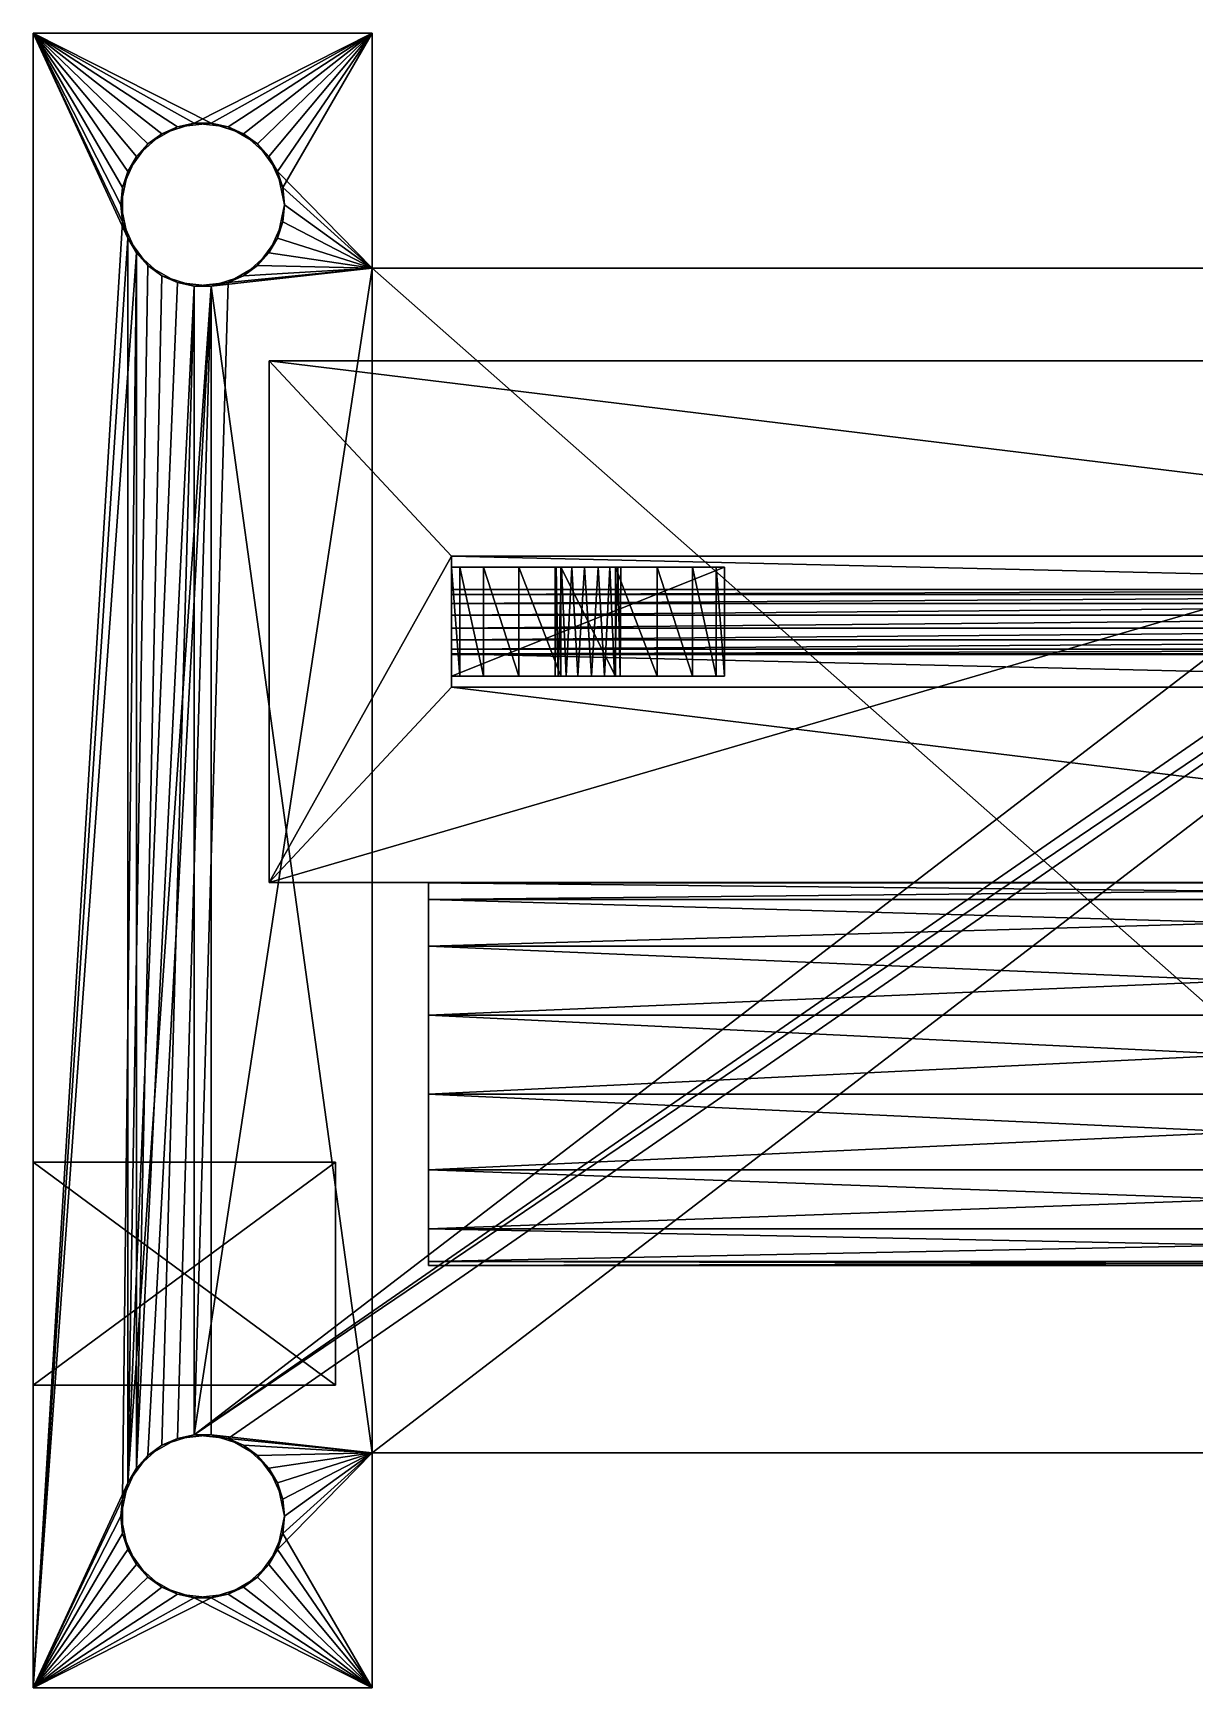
# Model space of a CAD drawing. Header units: metres. Extents: x -25 to -3.7, y -19.4 to -4.3.
# Drawn here: x -25 to -14.37, y -19.44 to -4.3 of the extents above; entities that cross this region are included whole.
import ezdxf

# ---------------------------------------------------------------- set-up
doc = ezdxf.new("R2010")
doc.units = ezdxf.units.M

msp = doc.modelspace()

# ---------------------------------------------------------------- linework, layer by layer
at = {"layer": 'microlinearservo', "color": 164}
for points in [[(-25, -19.4444, 1.58), (-25, -4.30444, 1.58), (-25, -19.4444)], [(-25, -19.4444), (-25, -4.30444, 1.58), (-25, -4.30444)], [(-21.895, -4.30444), (-25, -4.30444), (-21.895, -4.30444, 1.58)], [(-21.895, -4.30444, 1.58), (-25, -4.30444), (-25, -4.30444, 1.58)], [(-24.1327, -6.1795, 1.58), (-24.1975, -5.87444, 1.58), (-25, -4.30444, 1.58)], [(-25, -19.4444, 1.58), (-24.1327, -6.1795, 1.58), (-25, -4.30444, 1.58)], [(-24.1975, -5.87444, 1.58), (-24.1327, -5.56939, 1.58), (-25, -4.30444, 1.58)], [(-25, -4.30444, 1.58), (-24.1327, -5.56939, 1.58), (-23.9493, -5.31709, 1.58)], [(-23.6793, -5.16115, 1.58), (-25, -4.30444, 1.58), (-23.9493, -5.31709, 1.58)], [(-23.6793, -5.16115, 1.58), (-23.3691, -5.12855, 1.58), (-25, -4.30444, 1.58)], [(-25, -4.30444, 1.58), (-23.3691, -5.12855, 1.58), (-21.895, -4.30444, 1.58)], [(-25, -4.30444), (-23.5259, -5.12855), (-23.8225, -5.22493)], [(-24.0543, -5.43361), (-25, -4.30444), (-23.8225, -5.22493)], [(-24.0543, -5.43361), (-24.1811, -5.71851), (-25, -4.30444)], [(-25, -4.30444), (-24.1811, -5.71851), (-24.1811, -6.03038)], [(-25, -19.4444), (-25, -4.30444), (-24.1811, -6.03038)], [(-25, -4.30444), (-21.895, -4.30444), (-23.5259, -5.12855)], [(-21.895, -4.30444), (-23.2157, -5.16115), (-23.5259, -5.12855)], [(-21.895, -4.30444, 1.58), (-23.3691, -5.12855, 1.58), (-23.0725, -5.22493, 1.58)], [(-22.9457, -5.31709), (-23.2157, -5.16115), (-21.895, -4.30444)], [(-22.8407, -5.43361, 1.58), (-21.895, -4.30444, 1.58), (-23.0725, -5.22493, 1.58)], [(-22.9457, -5.31709), (-21.895, -4.30444), (-22.7623, -5.56939)], [(-22.8407, -5.43361, 1.58), (-22.7139, -5.71851, 1.58), (-21.895, -4.30444, 1.58)], [(-21.895, -4.30444), (-21.895, -6.45444), (-22.7623, -5.56939)], [(-21.895, -4.30444, 1.58), (-22.7139, -5.71851, 1.58), (-21.895, -6.45444, 1.58)], [(-21.895, -6.45444), (-21.895, -4.30444), (-21.895, -6.45444, 1.58)], [(-21.895, -6.45444, 1.58), (-21.895, -4.30444), (-21.895, -4.30444, 1.58)], [(-23.6793, -5.16115, 1.58), (-23.8225, -5.22493), (-23.5259, -5.12855)], [(-23.3691, -5.12855, 1.58), (-23.6793, -5.16115, 1.58), (-23.5259, -5.12855)], [(-23.3691, -5.12855, 1.58), (-23.5259, -5.12855), (-23.2157, -5.16115)], [(-23.0725, -5.22493, 1.58), (-23.3691, -5.12855, 1.58), (-23.2157, -5.16115)], [(-23.9493, -5.31709, 1.58), (-24.0543, -5.43361), (-23.8225, -5.22493)], [(-23.6793, -5.16115, 1.58), (-23.9493, -5.31709, 1.58), (-23.8225, -5.22493)], [(-23.0725, -5.22493, 1.58), (-23.2157, -5.16115), (-22.9457, -5.31709)], [(-22.8407, -5.43361, 1.58), (-23.0725, -5.22493, 1.58), (-22.9457, -5.31709)], [(-24.1327, -5.56939, 1.58), (-24.1811, -5.71851), (-24.0543, -5.43361)], [(-23.9493, -5.31709, 1.58), (-24.1327, -5.56939, 1.58), (-24.0543, -5.43361)], [(-22.8407, -5.43361, 1.58), (-22.9457, -5.31709), (-22.7623, -5.56939)], [(-22.7139, -5.71851, 1.58), (-22.8407, -5.43361, 1.58), (-22.7623, -5.56939)], [(-24.1327, -5.56939, 1.58), (-24.1975, -5.87444, 1.58), (-24.1811, -5.71851)], [(-22.7623, -5.56939), (-21.895, -6.45444), (-22.6975, -5.87444)], [(-22.7139, -5.71851, 1.58), (-22.7623, -5.56939), (-22.6975, -5.87444)], [(-24.1975, -5.87444, 1.58), (-24.1811, -6.03038), (-24.1811, -5.71851)], [(-21.895, -6.45444, 1.58), (-22.7139, -5.71851, 1.58), (-22.6975, -5.87444, 1.58)], [(-22.6975, -5.87444, 1.58), (-22.7139, -5.71851, 1.58), (-22.6975, -5.87444)], [(-24.1975, -5.87444, 1.58), (-24.1327, -6.1795, 1.58), (-24.1811, -6.03038)], [(-22.7623, -6.1795), (-22.6975, -5.87444), (-21.895, -6.45444)], [(-22.7623, -6.1795), (-22.7139, -6.03038, 1.58), (-22.6975, -5.87444)], [(-22.7139, -6.03038, 1.58), (-21.895, -6.45444, 1.58), (-22.6975, -5.87444, 1.58)], [(-22.7139, -6.03038, 1.58), (-22.6975, -5.87444, 1.58), (-22.6975, -5.87444)], [(-25, -19.4444), (-24.1811, -6.03038), (-24.0543, -6.31528)], [(-24.1327, -6.1795, 1.58), (-24.0543, -6.31528), (-24.1811, -6.03038)], [(-22.7139, -6.03038, 1.58), (-22.8407, -6.31528, 1.58), (-21.895, -6.45444, 1.58)], [(-22.7623, -6.1795), (-22.8407, -6.31528, 1.58), (-22.7139, -6.03038, 1.58)], [(-25, -19.4444, 1.58), (-24.1327, -17.5694, 1.58), (-24.1327, -6.1795, 1.58)], [(-24.1327, -6.1795, 1.58), (-24.1327, -17.5694, 1.58), (-23.9493, -6.4318, 1.58)], [(-24.1327, -6.1795, 1.58), (-23.9493, -6.4318, 1.58), (-24.0543, -6.31528)], [(-22.9457, -6.4318), (-22.7623, -6.1795), (-21.895, -6.45444)], [(-22.7623, -6.1795), (-22.9457, -6.4318), (-22.8407, -6.31528, 1.58)], [(-24.1811, -17.7185), (-25, -19.4444), (-24.0543, -6.31528)], [(-24.1811, -17.7185), (-24.0543, -6.31528), (-24.0543, -17.4336)], [(-24.0543, -6.31528), (-23.8225, -6.52396), (-24.0543, -17.4336)], [(-23.9493, -6.4318, 1.58), (-23.8225, -6.52396), (-24.0543, -6.31528)], [(-21.895, -6.45444, 1.58), (-22.8407, -6.31528, 1.58), (-23.0725, -6.52396, 1.58)], [(-22.8407, -6.31528, 1.58), (-22.9457, -6.4318), (-23.0725, -6.52396, 1.58)], [(-24.1327, -17.5694, 1.58), (-23.6793, -6.58774, 1.58), (-23.9493, -6.4318, 1.58)], [(-23.9493, -6.4318, 1.58), (-23.6793, -6.58774, 1.58), (-23.8225, -6.52396)], [(-8.28426, -6.58774), (-23.5259, -17.1286), (-9.605, -6.45444)], [(-23.5259, -17.1286), (-23.2157, -6.58774), (-21.895, -6.45444)], [(-9.605, -6.45444), (-23.5259, -17.1286), (-21.895, -6.45444)], [(-23.3691, -6.62034, 1.58), (-21.895, -6.45444, 1.58), (-23.0725, -6.52396, 1.58)], [(-23.3691, -6.62034, 1.58), (-21.895, -17.2944, 1.58), (-21.895, -6.45444, 1.58)], [(-22.9457, -6.4318), (-21.895, -6.45444), (-23.2157, -6.58774)], [(-23.0725, -6.52396, 1.58), (-22.9457, -6.4318), (-23.2157, -6.58774)], [(-9.605, -6.45444, 1.58), (-21.895, -6.45444, 1.58), (-9.605, -17.2944, 1.58)], [(-9.605, -17.2944, 1.58), (-21.895, -6.45444, 1.58), (-21.895, -17.2944, 1.58)], [(-9.605, -6.45444), (-21.895, -6.45444), (-9.605, -6.45444, 1.58)], [(-9.605, -6.45444, 1.58), (-21.895, -6.45444), (-21.895, -6.45444, 1.58)], [(-23.3691, -6.62034, 1.58), (-23.6793, -6.58774, 1.58), (-24.1327, -17.5694, 1.58)], [(-23.3691, -6.62034, 1.58), (-24.1327, -17.5694, 1.58), (-23.9493, -17.3171, 1.58)], [(-24.0543, -17.4336), (-23.8225, -6.52396), (-23.5259, -6.62034)], [(-23.8225, -17.2249), (-24.0543, -17.4336), (-23.5259, -6.62034)], [(-23.3691, -6.62034, 1.58), (-23.9493, -17.3171, 1.58), (-23.6793, -17.1612, 1.58)], [(-23.6793, -6.58774, 1.58), (-23.5259, -6.62034), (-23.8225, -6.52396)], [(-23.8225, -17.2249), (-23.5259, -6.62034), (-23.5259, -17.1286)], [(-23.6793, -6.58774, 1.58), (-23.3691, -6.62034, 1.58), (-23.5259, -6.62034)], [(-23.3691, -6.62034, 1.58), (-23.6793, -17.1612, 1.58), (-23.3691, -17.1286, 1.58)], [(-23.5259, -6.62034), (-23.2157, -6.58774), (-23.5259, -17.1286)], [(-8.28426, -6.58774), (-7.9741, -6.62034), (-23.5259, -17.1286)], [(-23.3691, -6.62034, 1.58), (-23.2157, -6.58774), (-23.5259, -6.62034)], [(-7.9741, -6.62034), (-23.2157, -17.1612), (-23.5259, -17.1286)], [(-23.3691, -6.62034, 1.58), (-23.0725, -6.52396, 1.58), (-23.2157, -6.58774)], [(-23.3691, -6.62034, 1.58), (-23.3691, -17.1286, 1.58), (-21.895, -17.2944, 1.58)], [(-7.9741, -6.62034), (-21.895, -17.2944), (-23.2157, -17.1612)], [(-9.605, -17.2944), (-21.895, -17.2944), (-7.9741, -6.62034)], [(-23.9493, -17.3171, 1.58), (-24.0543, -17.4336), (-23.8225, -17.2249)], [(-23.6793, -17.1612, 1.58), (-23.9493, -17.3171, 1.58), (-23.8225, -17.2249)], [(-23.6793, -17.1612, 1.58), (-23.8225, -17.2249), (-23.5259, -17.1286)], [(-23.3691, -17.1286, 1.58), (-23.6793, -17.1612, 1.58), (-23.5259, -17.1286)], [(-23.3691, -17.1286, 1.58), (-23.5259, -17.1286), (-23.2157, -17.1612)], [(-23.3691, -17.1286, 1.58), (-23.0725, -17.2249, 1.58), (-21.895, -17.2944, 1.58)], [(-23.0725, -17.2249, 1.58), (-23.3691, -17.1286, 1.58), (-23.2157, -17.1612)], [(-21.895, -17.2944), (-22.9457, -17.3171), (-23.2157, -17.1612)], [(-23.0725, -17.2249, 1.58), (-23.2157, -17.1612), (-22.9457, -17.3171)], [(-21.895, -17.2944, 1.58), (-23.0725, -17.2249, 1.58), (-22.8407, -17.4336, 1.58)], [(-22.8407, -17.4336, 1.58), (-23.0725, -17.2249, 1.58), (-22.9457, -17.3171)], [(-23.9493, -17.3171, 1.58), (-24.1327, -17.5694, 1.58), (-24.0543, -17.4336)], [(-22.7623, -17.5694), (-22.9457, -17.3171), (-21.895, -17.2944)], [(-22.8407, -17.4336, 1.58), (-22.9457, -17.3171), (-22.7623, -17.5694)], [(-22.7139, -17.7185, 1.58), (-21.895, -17.2944, 1.58), (-22.8407, -17.4336, 1.58)], [(-21.895, -19.4444), (-22.7623, -18.1795), (-21.895, -17.2944)], [(-21.895, -17.2944), (-22.7623, -18.1795), (-22.6975, -17.8744)], [(-22.7623, -17.5694), (-21.895, -17.2944), (-22.6975, -17.8744)], [(-22.7139, -18.0304, 1.58), (-21.895, -19.4444, 1.58), (-21.895, -17.2944, 1.58)], [(-22.6975, -17.8744, 1.58), (-21.895, -17.2944, 1.58), (-22.7139, -17.7185, 1.58)], [(-22.6975, -17.8744, 1.58), (-22.7139, -18.0304, 1.58), (-21.895, -17.2944, 1.58)], [(-21.895, -19.4444), (-21.895, -17.2944), (-21.895, -19.4444, 1.58)], [(-21.895, -19.4444, 1.58), (-21.895, -17.2944), (-21.895, -17.2944, 1.58)], [(-21.895, -17.2944), (-9.605, -17.2944), (-21.895, -17.2944, 1.58)], [(-21.895, -17.2944, 1.58), (-9.605, -17.2944), (-9.605, -17.2944, 1.58)], [(-24.1327, -17.5694, 1.58), (-24.1811, -17.7185), (-24.0543, -17.4336)], [(-22.7139, -17.7185, 1.58), (-22.8407, -17.4336, 1.58), (-22.7623, -17.5694)], [(-25, -19.4444, 1.58), (-24.1975, -17.8744, 1.58), (-24.1327, -17.5694, 1.58)], [(-24.1327, -17.5694, 1.58), (-24.1975, -17.8744, 1.58), (-24.1811, -17.7185)], [(-22.7139, -17.7185, 1.58), (-22.7623, -17.5694), (-22.6975, -17.8744)], [(-24.1811, -17.7185), (-24.1811, -18.0304), (-25, -19.4444)], [(-24.1975, -17.8744, 1.58), (-24.1811, -18.0304), (-24.1811, -17.7185)], [(-22.6975, -17.8744, 1.58), (-22.7139, -17.7185, 1.58), (-22.6975, -17.8744)], [(-25, -19.4444, 1.58), (-24.1327, -18.1795, 1.58), (-24.1975, -17.8744, 1.58)], [(-24.1975, -17.8744, 1.58), (-24.1327, -18.1795, 1.58), (-24.1811, -18.0304)], [(-22.7623, -18.1795), (-22.7139, -18.0304, 1.58), (-22.6975, -17.8744)], [(-22.7139, -18.0304, 1.58), (-22.6975, -17.8744, 1.58), (-22.6975, -17.8744)], [(-25, -19.4444), (-24.1811, -18.0304), (-24.0543, -18.3153)], [(-24.1327, -18.1795, 1.58), (-24.0543, -18.3153), (-24.1811, -18.0304)], [(-22.8407, -18.3153, 1.58), (-21.895, -19.4444, 1.58), (-22.7139, -18.0304, 1.58)], [(-22.7623, -18.1795), (-22.8407, -18.3153, 1.58), (-22.7139, -18.0304, 1.58)], [(-25, -19.4444, 1.58), (-23.9493, -18.4318, 1.58), (-24.1327, -18.1795, 1.58)], [(-23.8225, -18.524), (-25, -19.4444), (-24.0543, -18.3153)], [(-24.1327, -18.1795, 1.58), (-23.9493, -18.4318, 1.58), (-24.0543, -18.3153)], [(-23.9493, -18.4318, 1.58), (-23.8225, -18.524), (-24.0543, -18.3153)], [(-23.0725, -18.524, 1.58), (-21.895, -19.4444, 1.58), (-22.8407, -18.3153, 1.58)], [(-22.8407, -18.3153, 1.58), (-22.9457, -18.4318), (-23.0725, -18.524, 1.58)], [(-22.9457, -18.4318), (-22.7623, -18.1795), (-21.895, -19.4444)], [(-22.7623, -18.1795), (-22.9457, -18.4318), (-22.8407, -18.3153, 1.58)], [(-25, -19.4444, 1.58), (-23.6793, -18.5877, 1.58), (-23.9493, -18.4318, 1.58)], [(-23.9493, -18.4318, 1.58), (-23.6793, -18.5877, 1.58), (-23.8225, -18.524)], [(-22.9457, -18.4318), (-21.895, -19.4444), (-23.2157, -18.5877)], [(-23.0725, -18.524, 1.58), (-22.9457, -18.4318), (-23.2157, -18.5877)], [(-23.8225, -18.524), (-23.5259, -18.6203), (-25, -19.4444)], [(-25, -19.4444, 1.58), (-23.3691, -18.6203, 1.58), (-23.6793, -18.5877, 1.58)], [(-25, -19.4444, 1.58), (-21.895, -19.4444, 1.58), (-23.3691, -18.6203, 1.58)], [(-25, -19.4444), (-23.5259, -18.6203), (-21.895, -19.4444)], [(-23.6793, -18.5877, 1.58), (-23.5259, -18.6203), (-23.8225, -18.524)], [(-23.6793, -18.5877, 1.58), (-23.3691, -18.6203, 1.58), (-23.5259, -18.6203)], [(-21.895, -19.4444), (-23.5259, -18.6203), (-23.2157, -18.5877)], [(-23.3691, -18.6203, 1.58), (-23.2157, -18.5877), (-23.5259, -18.6203)], [(-23.3691, -18.6203, 1.58), (-21.895, -19.4444, 1.58), (-23.0725, -18.524, 1.58)], [(-23.3691, -18.6203, 1.58), (-23.0725, -18.524, 1.58), (-23.2157, -18.5877)], [(-21.895, -19.4444, 1.58), (-25, -19.4444, 1.58), (-21.895, -19.4444)], [(-21.895, -19.4444), (-25, -19.4444, 1.58), (-25, -19.4444)]]:
    msp.add_3dface(points, dxfattribs=at)
at = {"layer": 'microlinearservo', "color": 251}
for points in [[(-22.84, -12.0744, 6.08), (-22.84, -7.30444, 6.08), (-22.84, -12.0744, 1.58)], [(-22.84, -12.0744, 1.58), (-22.84, -7.30444, 6.08), (-22.84, -7.30444, 1.58)], [(-22.84, -7.30444, 6.08), (-6.5, -7.30444, 6.08), (-22.84, -7.30444, 1.58)], [(-22.84, -7.30444, 1.58), (-6.5, -7.30444, 6.08), (-6.5, -7.30444, 1.58)], [(-22.84, -7.30444, 6.08), (-21.17, -9.08944, 6.08), (-8.17, -9.08944, 6.08)], [(-6.5, -7.30444, 6.08), (-22.84, -7.30444, 6.08), (-8.17, -9.08944, 6.08)], [(-22.84, -7.30444, 6.08), (-22.84, -12.0744, 6.08), (-21.17, -9.08944, 6.08)], [(-6.5, -12.0744, 1.58), (-22.84, -12.0744, 1.58), (-6.5, -7.30444, 1.58)], [(-6.5, -7.30444, 1.58), (-22.84, -12.0744, 1.58), (-22.84, -7.30444, 1.58)], [(-22.84, -12.0744, 6.08), (-21.17, -10.2894, 6.08), (-21.17, -9.08944, 6.08)], [(-21.17, -9.63073, 3.65661), (-21.17, -9.08944, 6.08), (-21.17, -10.2894, 6.08)], [(-21.17, -9.63073, 3.65661), (-21.17, -9.5223, 3.61154), (-21.17, -9.08944, 6.08)], [(-21.17, -9.08944, 6.08), (-21.17, -9.5223, 3.61154), (-21.17, -9.43948, 3.5283)], [(-21.17, -9.08944, 3.30222), (-21.17, -9.43948, 3.5283), (-21.17, -9.39495, 3.41965)], [(-21.17, -9.39555, 3.30222), (-21.17, -9.08944, 3.30222), (-21.17, -9.39495, 3.41965)], [(-21.17, -9.08944, 3.30222), (-21.17, -9.08944, 6.08), (-21.17, -9.43948, 3.5283)], [(-21.17, -9.08944, 3.30222), (-8.17, -9.08944, 3.30222), (-21.17, -9.08944, 6.08)], [(-21.17, -9.08944, 6.08), (-8.17, -9.08944, 3.30222), (-8.17, -9.08944, 6.08)], [(-21.17, -9.39555, 3.30222), (-8.17, -9.39555, 3.30222), (-21.17, -9.08944, 3.30222)], [(-21.17, -9.08944, 3.30222), (-8.17, -9.39555, 3.30222), (-8.17, -9.08944, 3.30222)], [(-21.17, -9.43948, 3.5283), (-8.17, -9.43948, 3.5283), (-8.17, -9.39495, 3.41965)], [(-21.17, -9.39495, 3.41965), (-8.17, -9.39495, 3.41965), (-8.17, -9.39555, 3.30222)], [(-21.17, -9.39555, 3.30222), (-21.17, -9.39495, 3.41965), (-8.17, -9.39555, 3.30222)], [(-21.17, -9.39495, 3.41965), (-21.17, -9.43948, 3.5283), (-8.17, -9.39495, 3.41965)], [(-21.17, -9.5223, 3.61154), (-8.17, -9.5223, 3.61154), (-8.17, -9.43948, 3.5283)], [(-21.17, -9.43948, 3.5283), (-21.17, -9.5223, 3.61154), (-8.17, -9.43948, 3.5283)], [(-21.17, -9.63073, 3.65661), (-8.17, -9.63073, 3.65661), (-8.17, -9.5223, 3.61154)], [(-21.17, -9.5223, 3.61154), (-21.17, -9.63073, 3.65661), (-8.17, -9.5223, 3.61154)], [(-21.17, -9.63073, 3.65661), (-21.17, -10.2894, 6.08), (-21.17, -9.74816, 3.65661)], [(-21.17, -9.74816, 3.65661), (-8.17, -9.74816, 3.65661), (-8.17, -9.63073, 3.65661)], [(-21.17, -9.63073, 3.65661), (-21.17, -9.74816, 3.65661), (-8.17, -9.63073, 3.65661)], [(-21.17, -10.2894, 6.08), (-21.17, -9.85659, 3.61154), (-21.17, -9.74816, 3.65661)], [(-21.17, -9.85659, 3.61154), (-8.17, -9.85659, 3.61154), (-8.17, -9.74816, 3.65661)], [(-21.17, -9.74816, 3.65661), (-21.17, -9.85659, 3.61154), (-8.17, -9.74816, 3.65661)], [(-21.17, -9.93941, 3.5283), (-21.17, -9.85659, 3.61154), (-21.17, -10.2894, 6.08)], [(-8.17, -9.93941, 3.5283), (-8.17, -9.85659, 3.61154), (-21.17, -9.93941, 3.5283)], [(-21.17, -9.93941, 3.5283), (-8.17, -9.85659, 3.61154), (-21.17, -9.85659, 3.61154)], [(-21.17, -9.93941, 3.5283), (-21.17, -10.2894, 3.30222), (-21.17, -9.98393, 3.41965)], [(-21.17, -9.93941, 3.5283), (-21.17, -10.2894, 6.08), (-21.17, -10.2894, 3.30222)], [(-8.17, -9.93941, 3.5283), (-21.17, -9.98393, 3.41965), (-8.17, -9.98393, 3.41965)], [(-8.17, -9.93941, 3.5283), (-21.17, -9.93941, 3.5283), (-21.17, -9.98393, 3.41965)], [(-21.17, -9.98334, 3.30222), (-21.17, -9.98944, 3.36241), (-21.17, -10.2894, 3.30222)], [(-21.17, -9.98334, 3.30222), (-8.17, -9.98334, 3.30222), (-21.17, -9.98944, 3.36241)], [(-21.17, -9.98944, 3.36241), (-8.17, -9.98334, 3.30222), (-8.17, -9.98944, 3.36241)], [(-8.17, -9.98334, 3.30222), (-21.17, -9.98334, 3.30222), (-8.17, -10.2894, 3.30222)], [(-8.17, -10.2894, 3.30222), (-21.17, -9.98334, 3.30222), (-21.17, -10.2894, 3.30222)], [(-21.17, -10.2894, 3.30222), (-21.17, -9.98944, 3.36241), (-21.17, -9.98393, 3.41965)], [(-21.17, -9.98393, 3.41965), (-8.17, -9.98944, 3.36241), (-8.17, -9.98393, 3.41965)], [(-21.17, -9.98393, 3.41965), (-21.17, -9.98944, 3.36241), (-8.17, -9.98944, 3.36241)], [(-6.5, -12.0744, 6.08), (-21.17, -10.2894, 6.08), (-22.84, -12.0744, 6.08)], [(-8.17, -10.2894, 6.08), (-21.17, -10.2894, 6.08), (-6.5, -12.0744, 6.08)], [(-8.17, -10.2894, 3.30222), (-21.17, -10.2894, 3.30222), (-8.17, -10.2894, 6.08)], [(-8.17, -10.2894, 6.08), (-21.17, -10.2894, 3.30222), (-21.17, -10.2894, 6.08)], [(-6.5, -12.0744, 6.08), (-22.84, -12.0744, 6.08), (-6.5, -12.0744, 1.58)], [(-6.5, -12.0744, 1.58), (-22.84, -12.0744, 6.08), (-22.84, -12.0744, 1.58)], [(-21.3815, -12.2313, 2.65062), (-21.3815, -15.5418, 2.99857), (-21.3815, -12.08, 3.36241)], [(-21.3815, -12.08, 3.36241), (-21.3815, -15.5418, 2.99857), (-21.3815, -15.58, 3.36241)], [(-21.3815, -15.5418, 3.72626), (-21.3815, -12.08, 3.36241), (-21.3815, -15.58, 3.36241)], [(-21.3815, -15.5418, 3.72626), (-21.3815, -12.2313, 4.0742), (-21.3815, -12.08, 3.36241)], [(-21.3815, -12.2313, 4.0742), (-6.5, -12.2313, 4.0742), (-6.5, -12.08, 3.36241)], [(-21.3815, -12.08, 3.36241), (-6.5, -12.08, 3.36241), (-6.5, -12.2313, 2.65062)], [(-21.3815, -12.08, 3.36241), (-21.3815, -12.2313, 4.0742), (-6.5, -12.08, 3.36241)], [(-21.3815, -12.2313, 2.65062), (-21.3815, -12.08, 3.36241), (-6.5, -12.2313, 2.65062)], [(-21.3815, -12.659, 2.06191), (-21.3815, -15.2458, 2.33379), (-21.3815, -12.2313, 2.65062)], [(-21.3815, -15.2458, 2.33379), (-21.3815, -15.5418, 2.99857), (-21.3815, -12.2313, 2.65062)], [(-21.3815, -15.5418, 3.72626), (-21.3815, -15.2458, 4.39104), (-21.3815, -12.2313, 4.0742)], [(-21.3815, -12.2313, 4.0742), (-21.3815, -15.2458, 4.39104), (-21.3815, -12.659, 4.66292)], [(-21.3815, -12.659, 4.66292), (-6.5, -12.659, 4.66292), (-6.5, -12.2313, 4.0742)], [(-21.3815, -12.2313, 2.65062), (-6.5, -12.2313, 2.65062), (-6.5, -12.659, 2.06191)], [(-21.3815, -12.2313, 4.0742), (-21.3815, -12.659, 4.66292), (-6.5, -12.2313, 4.0742)], [(-21.3815, -12.659, 2.06191), (-21.3815, -12.2313, 2.65062), (-6.5, -12.659, 2.06191)], [(-21.3815, -13.2892, 1.69806), (-21.3815, -14.705, 1.84687), (-21.3815, -12.659, 2.06191)], [(-21.3815, -12.659, 2.06191), (-21.3815, -14.705, 1.84687), (-21.3815, -15.2458, 2.33379)], [(-21.3815, -12.659, 4.66292), (-21.3815, -15.2458, 4.39104), (-21.3815, -14.705, 4.87796)], [(-21.3815, -13.2892, 5.02676), (-21.3815, -12.659, 4.66292), (-21.3815, -14.705, 4.87796)], [(-21.3815, -13.2892, 5.02676), (-6.5, -13.2892, 5.02676), (-6.5, -12.659, 4.66292)], [(-21.3815, -12.659, 2.06191), (-6.5, -12.659, 2.06191), (-6.5, -13.2892, 1.69806)], [(-21.3815, -12.659, 4.66292), (-21.3815, -13.2892, 5.02676), (-6.5, -12.659, 4.66292)], [(-21.3815, -13.2892, 1.69806), (-21.3815, -12.659, 2.06191), (-6.5, -13.2892, 1.69806)], [(-21.3815, -13.2892, 1.69806), (-21.3815, -14.0129, 1.622), (-21.3815, -14.705, 1.84687)], [(-21.3815, -13.2892, 5.02676), (-21.3815, -14.705, 4.87796), (-21.3815, -14.0129, 5.10283)], [(-21.3815, -14.0129, 5.10283), (-6.5, -14.0129, 5.10283), (-6.5, -13.2892, 5.02676)], [(-21.3815, -13.2892, 1.69806), (-6.5, -13.2892, 1.69806), (-6.5, -14.0129, 1.622)], [(-21.3815, -13.2892, 5.02676), (-21.3815, -14.0129, 5.10283), (-6.5, -13.2892, 5.02676)], [(-21.3815, -14.0129, 1.622), (-21.3815, -13.2892, 1.69806), (-6.5, -14.0129, 1.622)], [(-21.3815, -14.705, 4.87796), (-6.5, -14.705, 4.87796), (-6.5, -14.0129, 5.10283)], [(-21.3815, -14.0129, 1.622), (-6.5, -14.0129, 1.622), (-6.5, -14.705, 1.84687)], [(-21.3815, -14.0129, 5.10283), (-21.3815, -14.705, 4.87796), (-6.5, -14.0129, 5.10283)], [(-21.3815, -14.705, 1.84687), (-21.3815, -14.0129, 1.622), (-6.5, -14.705, 1.84687)], [(-21.3815, -15.2458, 4.39104), (-6.5, -15.2458, 4.39104), (-6.5, -14.705, 4.87796)], [(-21.3815, -14.705, 1.84687), (-6.5, -14.705, 1.84687), (-6.5, -15.2458, 2.33379)], [(-21.3815, -14.705, 4.87796), (-21.3815, -15.2458, 4.39104), (-6.5, -14.705, 4.87796)], [(-21.3815, -15.2458, 2.33379), (-21.3815, -14.705, 1.84687), (-6.5, -15.2458, 2.33379)], [(-21.3815, -15.5418, 3.72626), (-6.5, -15.5418, 3.72626), (-6.5, -15.2458, 4.39104)], [(-21.3815, -15.2458, 2.33379), (-6.5, -15.2458, 2.33379), (-6.5, -15.5418, 2.99857)], [(-21.3815, -15.5418, 2.99857), (-21.3815, -15.2458, 2.33379), (-6.5, -15.5418, 2.99857)], [(-21.3815, -15.2458, 4.39104), (-21.3815, -15.5418, 3.72626), (-6.5, -15.2458, 4.39104)], [(-21.3815, -15.58, 3.36241), (-21.3815, -15.5418, 2.99857), (-6.5, -15.5418, 2.99857)], [(-6.5, -15.58, 3.36241), (-21.3815, -15.58, 3.36241), (-6.5, -15.5418, 2.99857)], [(-6.5, -15.58, 3.36241), (-21.3815, -15.5418, 3.72626), (-21.3815, -15.58, 3.36241)], [(-6.5, -15.58, 3.36241), (-6.5, -15.5418, 3.72626), (-21.3815, -15.5418, 3.72626)]]:
    msp.add_3dface(points, dxfattribs=at)
at = {"layer": 'microlinearservo', "color": 7}
for points in [[(-21.17, -10.1894, 10.78), (-21.17, -9.18944, 10.78), (-21.17, -10.1894, 3.30222)], [(-21.17, -10.1894, 3.30222), (-21.17, -9.18944, 10.78), (-21.17, -9.18944, 3.30222)], [(-20.22, -9.18944, 9.38352), (-20.22, -9.18944, 8.08352), (-21.17, -9.18944, 10.78)], [(-20.8771, -9.18944, 11.4871), (-21.17, -9.18944, 10.78), (-21.0939, -9.18944, 11.1627)], [(-20.8771, -9.18944, 11.4871), (-20.22, -9.18944, 9.38352), (-21.17, -9.18944, 10.78)], [(-21.17, -9.18944, 10.78), (-20.22, -9.18944, 8.08352), (-21.17, -9.18944, 3.30222)], [(-21.17, -9.18944, 3.30222), (-20.22, -9.18944, 8.08352), (-20.2134, -9.18944, 8.02114)], [(-20.1627, -9.18944, 7.90718), (-21.17, -9.18944, 3.30222), (-20.2134, -9.18944, 8.02114)], [(-20.1627, -9.18944, 7.90718), (-20.07, -9.18944, 7.82371), (-21.17, -9.18944, 3.30222)], [(-21.17, -9.18944, 3.30222), (-20.07, -9.18944, 7.82371), (-19.9514, -9.18944, 7.78516)], [(-18.67, -9.18944, 3.30222), (-21.17, -9.18944, 3.30222), (-19.9514, -9.18944, 7.78516)], [(-18.67, -10.1894, 3.30222), (-21.17, -10.1894, 3.30222), (-18.67, -9.18944, 3.30222)], [(-18.67, -9.18944, 3.30222), (-21.17, -10.1894, 3.30222), (-21.17, -9.18944, 3.30222)], [(-21.0939, -10.1894, 11.1627), (-21.0939, -9.18944, 11.1627), (-21.17, -9.18944, 10.78)], [(-21.17, -10.1894, 10.78), (-21.0939, -10.1894, 11.1627), (-21.17, -9.18944, 10.78)], [(-20.8771, -10.1894, 11.4871), (-20.8771, -9.18944, 11.4871), (-21.0939, -9.18944, 11.1627)], [(-21.0939, -10.1894, 11.1627), (-20.8771, -10.1894, 11.4871), (-21.0939, -9.18944, 11.1627)], [(-20.8771, -9.18944, 11.4871), (-20.2134, -9.18944, 9.44589), (-20.22, -9.18944, 9.38352)], [(-20.8771, -9.18944, 11.4871), (-20.2134, -9.18944, 10.6211), (-20.2134, -9.18944, 9.44589)], [(-20.8771, -9.18944, 11.4871), (-20.22, -9.18944, 10.6835), (-20.2134, -9.18944, 10.6211)], [(-20.8771, -9.18944, 11.4871), (-20.5527, -9.18944, 11.7039), (-20.22, -9.18944, 10.6835)], [(-20.5527, -10.1894, 11.7039), (-20.5527, -9.18944, 11.7039), (-20.8771, -9.18944, 11.4871)], [(-20.8771, -10.1894, 11.4871), (-20.5527, -10.1894, 11.7039), (-20.8771, -9.18944, 11.4871)], [(-20.22, -9.18944, 10.6835), (-20.5527, -9.18944, 11.7039), (-20.2134, -9.18944, 10.7459)], [(-20.2134, -9.18944, 10.7459), (-20.5527, -9.18944, 11.7039), (-20.17, -9.18944, 11.78)], [(-20.17, -9.18944, 11.78), (-20.5527, -9.18944, 11.7039), (-20.17, -10.1894, 11.78)], [(-20.17, -10.1894, 11.78), (-20.5527, -9.18944, 11.7039), (-20.5527, -10.1894, 11.7039)], [(-20.2134, -9.18944, 9.32114), (-20.2134, -9.18944, 8.14589), (-20.22, -9.18944, 9.38352)], [(-20.2134, -9.18944, 8.14589), (-20.22, -9.18944, 8.08352), (-20.22, -9.18944, 9.38352)], [(-20.2134, -9.18944, 10.6211), (-20.22, -9.18944, 10.6835), (-20.22, -10.1894, 10.6835)], [(-20.1941, -10.1894, 10.5615), (-20.2134, -9.18944, 10.6211), (-20.22, -10.1894, 10.6835)], [(-20.2134, -9.18944, 10.7459), (-20.1941, -10.1894, 10.8055), (-20.22, -10.1894, 10.6835)], [(-20.22, -9.18944, 10.6835), (-20.2134, -9.18944, 10.7459), (-20.22, -10.1894, 10.6835)], [(-20.2134, -9.18944, 8.02114), (-20.22, -9.18944, 8.08352), (-20.22, -10.1894, 8.08352)], [(-20.1941, -10.1894, 7.9615), (-20.2134, -9.18944, 8.02114), (-20.22, -10.1894, 8.08352)], [(-20.2134, -9.18944, 8.14589), (-20.1941, -10.1894, 8.20554), (-20.22, -10.1894, 8.08352)], [(-20.22, -9.18944, 8.08352), (-20.2134, -9.18944, 8.14589), (-20.22, -10.1894, 8.08352)], [(-20.2134, -9.18944, 9.32114), (-20.22, -9.18944, 9.38352), (-20.22, -10.1894, 9.38352)], [(-20.1941, -10.1894, 9.2615), (-20.2134, -9.18944, 9.32114), (-20.22, -10.1894, 9.38352)], [(-20.2134, -9.18944, 9.44589), (-20.1941, -10.1894, 9.50554), (-20.22, -10.1894, 9.38352)], [(-20.22, -9.18944, 9.38352), (-20.2134, -9.18944, 9.44589), (-20.22, -10.1894, 9.38352)], [(-20.1627, -9.18944, 9.20718), (-20.1627, -9.18944, 8.25985), (-20.2134, -9.18944, 8.14589)], [(-20.2134, -9.18944, 9.32114), (-20.1627, -9.18944, 9.20718), (-20.2134, -9.18944, 8.14589)], [(-20.1627, -9.18944, 10.8599), (-20.2134, -9.18944, 10.7459), (-20.17, -9.18944, 11.78)], [(-20.1627, -9.18944, 10.5072), (-20.1627, -9.18944, 9.55985), (-20.2134, -9.18944, 9.44589)], [(-20.2134, -9.18944, 10.6211), (-20.1627, -9.18944, 10.5072), (-20.2134, -9.18944, 9.44589)], [(-20.1941, -10.1894, 10.5615), (-20.1627, -9.18944, 10.5072), (-20.2134, -9.18944, 10.6211)], [(-20.2134, -9.18944, 10.7459), (-20.1627, -9.18944, 10.8599), (-20.1941, -10.1894, 10.8055)], [(-20.1941, -10.1894, 7.9615), (-20.1627, -9.18944, 7.90718), (-20.2134, -9.18944, 8.02114)], [(-20.2134, -9.18944, 8.14589), (-20.1627, -9.18944, 8.25985), (-20.1941, -10.1894, 8.20554)], [(-20.1941, -10.1894, 9.2615), (-20.1627, -9.18944, 9.20718), (-20.2134, -9.18944, 9.32114)], [(-20.2134, -9.18944, 9.44589), (-20.1627, -9.18944, 9.55985), (-20.1941, -10.1894, 9.50554)], [(-20.1941, -10.1894, 10.5615), (-20.1207, -10.1894, 10.4606), (-20.1627, -9.18944, 10.5072)], [(-20.1627, -9.18944, 10.8599), (-20.1207, -10.1894, 10.9065), (-20.1941, -10.1894, 10.8055)], [(-20.1941, -10.1894, 7.9615), (-20.1207, -10.1894, 7.86057), (-20.1627, -9.18944, 7.90718)], [(-20.1627, -9.18944, 8.25985), (-20.1207, -10.1894, 8.30646), (-20.1941, -10.1894, 8.20554)], [(-20.1941, -10.1894, 9.2615), (-20.1207, -10.1894, 9.16057), (-20.1627, -9.18944, 9.20718)], [(-20.1627, -9.18944, 9.55985), (-20.1207, -10.1894, 9.60646), (-20.1941, -10.1894, 9.50554)], [(-20.1627, -9.18944, 10.8599), (-20.17, -9.18944, 11.78), (-20.07, -9.18944, 10.9433)], [(-19.67, -9.18944, 11.78), (-19.9514, -9.18944, 10.9819), (-20.17, -9.18944, 11.78)], [(-20.17, -9.18944, 11.78), (-19.9514, -9.18944, 10.9819), (-20.07, -9.18944, 10.9433)], [(-20.17, -10.1894, 11.78), (-19.67, -10.1894, 11.78), (-20.17, -9.18944, 11.78)], [(-20.17, -9.18944, 11.78), (-19.67, -10.1894, 11.78), (-19.67, -9.18944, 11.78)], [(-20.07, -9.18944, 9.12371), (-20.07, -9.18944, 8.34332), (-20.1627, -9.18944, 8.25985)], [(-20.07, -9.18944, 9.64332), (-20.1627, -9.18944, 9.55985), (-20.07, -9.18944, 10.4237)], [(-20.07, -9.18944, 10.4237), (-20.1627, -9.18944, 9.55985), (-20.1627, -9.18944, 10.5072)], [(-20.1627, -9.18944, 9.20718), (-20.07, -9.18944, 9.12371), (-20.1627, -9.18944, 8.25985)], [(-20.1627, -9.18944, 10.5072), (-20.1207, -10.1894, 10.4606), (-20.07, -9.18944, 10.4237)], [(-20.1627, -9.18944, 10.8599), (-20.07, -9.18944, 10.9433), (-20.1207, -10.1894, 10.9065)], [(-20.1627, -9.18944, 7.90718), (-20.1207, -10.1894, 7.86057), (-20.07, -9.18944, 7.82371)], [(-20.1627, -9.18944, 8.25985), (-20.07, -9.18944, 8.34332), (-20.1207, -10.1894, 8.30646)], [(-20.1627, -9.18944, 9.20718), (-20.1207, -10.1894, 9.16057), (-20.07, -9.18944, 9.12371)], [(-20.1627, -9.18944, 9.55985), (-20.07, -9.18944, 9.64332), (-20.1207, -10.1894, 9.60646)], [(-20.07, -9.18944, 10.4237), (-20.1207, -10.1894, 10.4606), (-20.0127, -10.1894, 10.3982)], [(-20.07, -9.18944, 10.9433), (-20.0127, -10.1894, 10.9688), (-20.1207, -10.1894, 10.9065)], [(-20.07, -9.18944, 7.82371), (-20.1207, -10.1894, 7.86057), (-20.0127, -10.1894, 7.7982)], [(-20.07, -9.18944, 8.34332), (-20.0127, -10.1894, 8.36883), (-20.1207, -10.1894, 8.30646)], [(-20.07, -9.18944, 9.12371), (-20.1207, -10.1894, 9.16057), (-20.0127, -10.1894, 9.0982)], [(-20.07, -9.18944, 9.64332), (-20.0127, -10.1894, 9.66883), (-20.1207, -10.1894, 9.60646)], [(-19.9514, -9.18944, 8.38187), (-20.07, -9.18944, 8.34332), (-19.9514, -9.18944, 9.08516)], [(-19.9514, -9.18944, 9.08516), (-20.07, -9.18944, 8.34332), (-20.07, -9.18944, 9.12371)], [(-20.07, -9.18944, 9.64332), (-19.9514, -9.18944, 10.3852), (-19.9514, -9.18944, 9.68187)], [(-20.07, -9.18944, 9.64332), (-20.07, -9.18944, 10.4237), (-19.9514, -9.18944, 10.3852)], [(-19.9514, -9.18944, 10.3852), (-20.07, -9.18944, 10.4237), (-20.0127, -10.1894, 10.3982)], [(-20.07, -9.18944, 10.9433), (-19.9514, -9.18944, 10.9819), (-20.0127, -10.1894, 10.9688)], [(-19.9514, -9.18944, 7.78516), (-20.07, -9.18944, 7.82371), (-20.0127, -10.1894, 7.7982)], [(-20.07, -9.18944, 8.34332), (-19.9514, -9.18944, 8.38187), (-20.0127, -10.1894, 8.36883)], [(-19.9514, -9.18944, 9.08516), (-20.07, -9.18944, 9.12371), (-20.0127, -10.1894, 9.0982)], [(-20.07, -9.18944, 9.64332), (-19.9514, -9.18944, 9.68187), (-20.0127, -10.1894, 9.66883)], [(-19.9514, -9.18944, 10.3852), (-20.0127, -10.1894, 10.3982), (-19.8886, -10.1894, 10.3852)], [(-19.9514, -9.18944, 10.9819), (-19.8886, -10.1894, 10.9819), (-20.0127, -10.1894, 10.9688)], [(-19.9514, -9.18944, 7.78516), (-20.0127, -10.1894, 7.7982), (-19.8886, -10.1894, 7.78516)], [(-19.9514, -9.18944, 8.38187), (-19.8886, -10.1894, 8.38187), (-20.0127, -10.1894, 8.36883)], [(-19.9514, -9.18944, 9.08516), (-20.0127, -10.1894, 9.0982), (-19.8886, -10.1894, 9.08516)], [(-19.9514, -9.18944, 9.68187), (-19.8886, -10.1894, 9.68187), (-20.0127, -10.1894, 9.66883)], [(-19.9514, -9.18944, 8.38187), (-19.9514, -9.18944, 9.08516), (-19.8273, -9.18944, 8.36883)], [(-19.8273, -9.18944, 8.36883), (-19.9514, -9.18944, 9.08516), (-19.8273, -9.18944, 9.0982)], [(-18.67, -9.18944, 3.30222), (-19.9514, -9.18944, 7.78516), (-19.8273, -9.18944, 7.7982)], [(-19.8273, -9.18944, 10.9688), (-19.9514, -9.18944, 10.9819), (-19.67, -9.18944, 11.78)], [(-19.9514, -9.18944, 10.3852), (-19.8273, -9.18944, 9.66883), (-19.9514, -9.18944, 9.68187)], [(-19.9514, -9.18944, 10.3852), (-19.8273, -9.18944, 10.3982), (-19.8273, -9.18944, 9.66883)], [(-19.8273, -9.18944, 10.3982), (-19.9514, -9.18944, 10.3852), (-19.8886, -10.1894, 10.3852)], [(-19.9514, -9.18944, 10.9819), (-19.8273, -9.18944, 10.9688), (-19.8886, -10.1894, 10.9819)], [(-19.8273, -9.18944, 7.7982), (-19.9514, -9.18944, 7.78516), (-19.8886, -10.1894, 7.78516)], [(-19.9514, -9.18944, 8.38187), (-19.8273, -9.18944, 8.36883), (-19.8886, -10.1894, 8.38187)], [(-19.8273, -9.18944, 9.0982), (-19.9514, -9.18944, 9.08516), (-19.8886, -10.1894, 9.08516)], [(-19.9514, -9.18944, 9.68187), (-19.8273, -9.18944, 9.66883), (-19.8886, -10.1894, 9.68187)], [(-19.8273, -9.18944, 10.3982), (-19.8886, -10.1894, 10.3852), (-19.77, -10.1894, 10.4237)], [(-19.8273, -9.18944, 10.9688), (-19.77, -10.1894, 10.9433), (-19.8886, -10.1894, 10.9819)], [(-19.8273, -9.18944, 7.7982), (-19.8886, -10.1894, 7.78516), (-19.77, -10.1894, 7.82371)], [(-19.8273, -9.18944, 8.36883), (-19.77, -10.1894, 8.34332), (-19.8886, -10.1894, 8.38187)], [(-19.8273, -9.18944, 9.0982), (-19.8886, -10.1894, 9.08516), (-19.77, -10.1894, 9.12371)], [(-19.8273, -9.18944, 9.66883), (-19.77, -10.1894, 9.64332), (-19.8886, -10.1894, 9.68187)], [(-19.8273, -9.18944, 8.36883), (-19.8273, -9.18944, 9.0982), (-19.7193, -9.18944, 8.30646)], [(-19.7193, -9.18944, 7.86057), (-18.67, -9.18944, 3.30222), (-19.8273, -9.18944, 7.7982)], [(-19.8273, -9.18944, 10.9688), (-19.67, -9.18944, 11.78), (-19.7193, -9.18944, 10.9065)], [(-19.8273, -9.18944, 10.3982), (-19.7193, -9.18944, 9.60646), (-19.8273, -9.18944, 9.66883)], [(-19.8273, -9.18944, 9.0982), (-19.7193, -9.18944, 9.16057), (-19.7193, -9.18944, 8.30646)], [(-19.8273, -9.18944, 10.3982), (-19.7193, -9.18944, 10.4606), (-19.7193, -9.18944, 9.60646)], [(-19.7193, -9.18944, 10.4606), (-19.8273, -9.18944, 10.3982), (-19.77, -10.1894, 10.4237)], [(-19.8273, -9.18944, 10.9688), (-19.7193, -9.18944, 10.9065), (-19.77, -10.1894, 10.9433)], [(-19.7193, -9.18944, 7.86057), (-19.8273, -9.18944, 7.7982), (-19.77, -10.1894, 7.82371)], [(-19.8273, -9.18944, 8.36883), (-19.7193, -9.18944, 8.30646), (-19.77, -10.1894, 8.34332)], [(-19.7193, -9.18944, 9.16057), (-19.8273, -9.18944, 9.0982), (-19.77, -10.1894, 9.12371)], [(-19.8273, -9.18944, 9.66883), (-19.7193, -9.18944, 9.60646), (-19.77, -10.1894, 9.64332)], [(-19.7193, -9.18944, 10.4606), (-19.77, -10.1894, 10.4237), (-19.6773, -10.1894, 10.5072)], [(-19.7193, -9.18944, 10.9065), (-19.6773, -10.1894, 10.8599), (-19.77, -10.1894, 10.9433)], [(-19.7193, -9.18944, 7.86057), (-19.77, -10.1894, 7.82371), (-19.6773, -10.1894, 7.90718)], [(-19.7193, -9.18944, 8.30646), (-19.6773, -10.1894, 8.25985), (-19.77, -10.1894, 8.34332)], [(-19.7193, -9.18944, 9.16057), (-19.77, -10.1894, 9.12371), (-19.6773, -10.1894, 9.20718)], [(-19.7193, -9.18944, 9.60646), (-19.6773, -10.1894, 9.55985), (-19.77, -10.1894, 9.64332)], [(-19.7193, -9.18944, 7.86057), (-19.6459, -9.18944, 7.9615), (-18.67, -9.18944, 3.30222)], [(-19.67, -9.18944, 11.78), (-19.6459, -9.18944, 10.8055), (-19.7193, -9.18944, 10.9065)], [(-19.7193, -9.18944, 10.4606), (-19.6459, -9.18944, 9.50554), (-19.7193, -9.18944, 9.60646)], [(-19.7193, -9.18944, 8.30646), (-19.7193, -9.18944, 9.16057), (-19.6459, -9.18944, 8.20554)], [(-19.6459, -9.18944, 8.20554), (-19.7193, -9.18944, 9.16057), (-19.6459, -9.18944, 9.2615)], [(-19.7193, -9.18944, 10.4606), (-19.6459, -9.18944, 10.5615), (-19.6459, -9.18944, 9.50554)], [(-19.6459, -9.18944, 10.5615), (-19.7193, -9.18944, 10.4606), (-19.6773, -10.1894, 10.5072)], [(-19.7193, -9.18944, 10.9065), (-19.6459, -9.18944, 10.8055), (-19.6773, -10.1894, 10.8599)], [(-19.6459, -9.18944, 7.9615), (-19.7193, -9.18944, 7.86057), (-19.6773, -10.1894, 7.90718)], [(-19.7193, -9.18944, 8.30646), (-19.6459, -9.18944, 8.20554), (-19.6773, -10.1894, 8.25985)], [(-19.6459, -9.18944, 9.2615), (-19.7193, -9.18944, 9.16057), (-19.6773, -10.1894, 9.20718)], [(-19.7193, -9.18944, 9.60646), (-19.6459, -9.18944, 9.50554), (-19.6773, -10.1894, 9.55985)], [(-19.6459, -9.18944, 10.5615), (-19.6773, -10.1894, 10.5072), (-19.6266, -10.1894, 10.6211)], [(-19.6459, -9.18944, 10.8055), (-19.6266, -10.1894, 10.7459), (-19.6773, -10.1894, 10.8599)], [(-19.6459, -9.18944, 7.9615), (-19.6773, -10.1894, 7.90718), (-19.6266, -10.1894, 8.02114)], [(-19.6459, -9.18944, 8.20554), (-19.6266, -10.1894, 8.14589), (-19.6773, -10.1894, 8.25985)], [(-19.6459, -9.18944, 9.2615), (-19.6773, -10.1894, 9.20718), (-19.6266, -10.1894, 9.32114)], [(-19.6459, -9.18944, 9.50554), (-19.6266, -10.1894, 9.44589), (-19.6773, -10.1894, 9.55985)], [(-19.67, -9.18944, 11.78), (-19.2873, -9.18944, 11.7039), (-19.6459, -9.18944, 10.8055)], [(-19.67, -10.1894, 11.78), (-19.2873, -10.1894, 11.7039), (-19.67, -9.18944, 11.78)], [(-19.67, -9.18944, 11.78), (-19.2873, -10.1894, 11.7039), (-19.2873, -9.18944, 11.7039)], [(-18.67, -9.18944, 3.30222), (-19.6459, -9.18944, 7.9615), (-19.62, -9.18944, 8.08352)], [(-19.2873, -9.18944, 11.7039), (-19.62, -9.18944, 10.6835), (-19.6459, -9.18944, 10.8055)], [(-19.62, -9.18944, 10.6835), (-19.62, -9.18944, 9.38352), (-19.6459, -9.18944, 10.5615)], [(-19.6459, -9.18944, 10.5615), (-19.62, -9.18944, 9.38352), (-19.6459, -9.18944, 9.50554)], [(-19.62, -9.18944, 8.08352), (-19.6459, -9.18944, 9.2615), (-19.62, -9.18944, 9.38352)], [(-19.62, -9.18944, 8.08352), (-19.6459, -9.18944, 8.20554), (-19.6459, -9.18944, 9.2615)], [(-19.62, -9.18944, 10.6835), (-19.6459, -9.18944, 10.5615), (-19.6266, -10.1894, 10.6211)], [(-19.6459, -9.18944, 10.8055), (-19.62, -9.18944, 10.6835), (-19.6266, -10.1894, 10.7459)], [(-19.62, -9.18944, 8.08352), (-19.6459, -9.18944, 7.9615), (-19.6266, -10.1894, 8.02114)], [(-19.6459, -9.18944, 8.20554), (-19.62, -9.18944, 8.08352), (-19.6266, -10.1894, 8.14589)], [(-19.62, -9.18944, 9.38352), (-19.6459, -9.18944, 9.2615), (-19.6266, -10.1894, 9.32114)], [(-19.6459, -9.18944, 9.50554), (-19.62, -9.18944, 9.38352), (-19.6266, -10.1894, 9.44589)], [(-19.62, -9.18944, 10.6835), (-19.6266, -10.1894, 10.6211), (-19.6266, -10.1894, 10.7459)], [(-19.62, -9.18944, 8.08352), (-19.6266, -10.1894, 8.02114), (-19.6266, -10.1894, 8.14589)], [(-19.62, -9.18944, 9.38352), (-19.6266, -10.1894, 9.32114), (-19.6266, -10.1894, 9.44589)], [(-18.67, -9.18944, 10.78), (-19.62, -9.18944, 8.08352), (-19.62, -9.18944, 9.38352)], [(-18.9629, -9.18944, 11.4871), (-19.62, -9.18944, 9.38352), (-19.62, -9.18944, 10.6835)], [(-19.2873, -9.18944, 11.7039), (-18.9629, -9.18944, 11.4871), (-19.62, -9.18944, 10.6835)], [(-18.9629, -9.18944, 11.4871), (-18.67, -9.18944, 10.78), (-19.62, -9.18944, 9.38352)], [(-18.67, -9.18944, 10.78), (-18.67, -9.18944, 3.30222), (-19.62, -9.18944, 8.08352)], [(-19.2873, -9.18944, 11.7039), (-19.2873, -10.1894, 11.7039), (-18.9629, -10.1894, 11.4871)], [(-18.9629, -9.18944, 11.4871), (-19.2873, -9.18944, 11.7039), (-18.9629, -10.1894, 11.4871)], [(-18.7461, -9.18944, 11.1627), (-18.67, -9.18944, 10.78), (-18.9629, -9.18944, 11.4871)], [(-18.9629, -9.18944, 11.4871), (-18.9629, -10.1894, 11.4871), (-18.7461, -10.1894, 11.1627)], [(-18.7461, -9.18944, 11.1627), (-18.9629, -9.18944, 11.4871), (-18.7461, -10.1894, 11.1627)], [(-18.7461, -9.18944, 11.1627), (-18.7461, -10.1894, 11.1627), (-18.67, -10.1894, 10.78)], [(-18.67, -9.18944, 10.78), (-18.7461, -9.18944, 11.1627), (-18.67, -10.1894, 10.78)], [(-18.67, -9.18944, 10.78), (-18.67, -10.1894, 10.78), (-18.67, -9.18944, 3.30222)], [(-18.67, -9.18944, 3.30222), (-18.67, -10.1894, 10.78), (-18.67, -10.1894, 3.30222)], [(-18.67, -10.1894, 3.30222), (-19.8886, -10.1894, 7.78516), (-21.17, -10.1894, 3.30222)], [(-21.17, -10.1894, 3.30222), (-19.8886, -10.1894, 7.78516), (-20.0127, -10.1894, 7.7982)], [(-20.1207, -10.1894, 7.86057), (-21.17, -10.1894, 3.30222), (-20.0127, -10.1894, 7.7982)], [(-20.1207, -10.1894, 7.86057), (-20.1941, -10.1894, 7.9615), (-21.17, -10.1894, 3.30222)], [(-21.17, -10.1894, 3.30222), (-20.1941, -10.1894, 7.9615), (-20.22, -10.1894, 8.08352)], [(-21.17, -10.1894, 10.78), (-20.22, -10.1894, 8.08352), (-20.22, -10.1894, 9.38352)], [(-21.0939, -10.1894, 11.1627), (-21.17, -10.1894, 10.78), (-20.8771, -10.1894, 11.4871)], [(-20.8771, -10.1894, 11.4871), (-21.17, -10.1894, 10.78), (-20.22, -10.1894, 9.38352)], [(-21.17, -10.1894, 10.78), (-21.17, -10.1894, 3.30222), (-20.22, -10.1894, 8.08352)], [(-20.8771, -10.1894, 11.4871), (-20.22, -10.1894, 9.38352), (-20.22, -10.1894, 10.6835)], [(-20.5527, -10.1894, 11.7039), (-20.8771, -10.1894, 11.4871), (-20.22, -10.1894, 10.6835)], [(-20.5527, -10.1894, 11.7039), (-20.22, -10.1894, 10.6835), (-20.1941, -10.1894, 10.8055)], [(-20.17, -10.1894, 11.78), (-20.5527, -10.1894, 11.7039), (-20.1941, -10.1894, 10.8055)], [(-20.22, -10.1894, 10.6835), (-20.22, -10.1894, 9.38352), (-20.1941, -10.1894, 10.5615)], [(-20.1941, -10.1894, 10.5615), (-20.22, -10.1894, 9.38352), (-20.1941, -10.1894, 9.50554)], [(-20.22, -10.1894, 8.08352), (-20.1941, -10.1894, 9.2615), (-20.22, -10.1894, 9.38352)], [(-20.22, -10.1894, 8.08352), (-20.1941, -10.1894, 8.20554), (-20.1941, -10.1894, 9.2615)], [(-20.17, -10.1894, 11.78), (-20.1941, -10.1894, 10.8055), (-20.1207, -10.1894, 10.9065)], [(-20.1207, -10.1894, 10.4606), (-20.1941, -10.1894, 9.50554), (-20.1207, -10.1894, 9.60646)], [(-20.1207, -10.1894, 8.30646), (-20.1207, -10.1894, 9.16057), (-20.1941, -10.1894, 8.20554)], [(-20.1941, -10.1894, 8.20554), (-20.1207, -10.1894, 9.16057), (-20.1941, -10.1894, 9.2615)], [(-20.1207, -10.1894, 10.4606), (-20.1941, -10.1894, 10.5615), (-20.1941, -10.1894, 9.50554)], [(-20.0127, -10.1894, 10.9688), (-20.17, -10.1894, 11.78), (-20.1207, -10.1894, 10.9065)], [(-20.0127, -10.1894, 10.9688), (-19.8886, -10.1894, 10.9819), (-20.17, -10.1894, 11.78)], [(-20.17, -10.1894, 11.78), (-19.8886, -10.1894, 10.9819), (-19.67, -10.1894, 11.78)], [(-20.0127, -10.1894, 8.36883), (-20.0127, -10.1894, 9.0982), (-20.1207, -10.1894, 8.30646)], [(-20.0127, -10.1894, 10.3982), (-20.1207, -10.1894, 9.60646), (-20.0127, -10.1894, 9.66883)], [(-20.0127, -10.1894, 9.0982), (-20.1207, -10.1894, 9.16057), (-20.1207, -10.1894, 8.30646)], [(-20.0127, -10.1894, 10.3982), (-20.1207, -10.1894, 10.4606), (-20.1207, -10.1894, 9.60646)], [(-19.8886, -10.1894, 8.38187), (-19.8886, -10.1894, 9.08516), (-20.0127, -10.1894, 8.36883)], [(-20.0127, -10.1894, 8.36883), (-19.8886, -10.1894, 9.08516), (-20.0127, -10.1894, 9.0982)], [(-19.8886, -10.1894, 10.3852), (-20.0127, -10.1894, 9.66883), (-19.8886, -10.1894, 9.68187)], [(-19.8886, -10.1894, 10.3852), (-20.0127, -10.1894, 10.3982), (-20.0127, -10.1894, 9.66883)], [(-19.8886, -10.1894, 8.38187), (-19.77, -10.1894, 8.34332), (-19.8886, -10.1894, 9.08516)], [(-19.8886, -10.1894, 9.08516), (-19.77, -10.1894, 8.34332), (-19.77, -10.1894, 9.12371)], [(-19.77, -10.1894, 7.82371), (-19.8886, -10.1894, 7.78516), (-18.67, -10.1894, 3.30222)], [(-19.67, -10.1894, 11.78), (-19.8886, -10.1894, 10.9819), (-19.77, -10.1894, 10.9433)], [(-19.77, -10.1894, 9.64332), (-19.8886, -10.1894, 10.3852), (-19.8886, -10.1894, 9.68187)], [(-19.77, -10.1894, 9.64332), (-19.77, -10.1894, 10.4237), (-19.8886, -10.1894, 10.3852)], [(-19.77, -10.1894, 9.12371), (-19.77, -10.1894, 8.34332), (-19.6773, -10.1894, 8.25985)], [(-19.6773, -10.1894, 10.8599), (-19.67, -10.1894, 11.78), (-19.77, -10.1894, 10.9433)], [(-19.77, -10.1894, 7.82371), (-18.67, -10.1894, 3.30222), (-19.6773, -10.1894, 7.90718)], [(-19.77, -10.1894, 9.64332), (-19.6773, -10.1894, 9.55985), (-19.77, -10.1894, 10.4237)], [(-19.77, -10.1894, 10.4237), (-19.6773, -10.1894, 9.55985), (-19.6773, -10.1894, 10.5072)], [(-19.6773, -10.1894, 9.20718), (-19.77, -10.1894, 9.12371), (-19.6773, -10.1894, 8.25985)], [(-19.6773, -10.1894, 9.20718), (-19.6773, -10.1894, 8.25985), (-19.6266, -10.1894, 8.14589)], [(-19.6773, -10.1894, 10.8599), (-19.6266, -10.1894, 10.7459), (-19.67, -10.1894, 11.78)], [(-18.67, -10.1894, 3.30222), (-19.6266, -10.1894, 8.02114), (-19.6773, -10.1894, 7.90718)], [(-19.6773, -10.1894, 10.5072), (-19.6773, -10.1894, 9.55985), (-19.6266, -10.1894, 9.44589)], [(-19.6266, -10.1894, 10.6211), (-19.6773, -10.1894, 10.5072), (-19.6266, -10.1894, 9.44589)], [(-19.6266, -10.1894, 9.32114), (-19.6773, -10.1894, 9.20718), (-19.6266, -10.1894, 8.14589)], [(-19.6266, -10.1894, 10.7459), (-19.2873, -10.1894, 11.7039), (-19.67, -10.1894, 11.78)], [(-19.6266, -10.1894, 9.32114), (-19.6266, -10.1894, 8.14589), (-18.67, -10.1894, 10.78)], [(-19.6266, -10.1894, 9.44589), (-18.67, -10.1894, 10.78), (-18.9629, -10.1894, 11.4871)], [(-19.6266, -10.1894, 10.6211), (-18.9629, -10.1894, 11.4871), (-19.2873, -10.1894, 11.7039)], [(-19.6266, -10.1894, 8.14589), (-19.6266, -10.1894, 8.02114), (-18.67, -10.1894, 10.78)], [(-18.67, -10.1894, 10.78), (-19.6266, -10.1894, 8.02114), (-18.67, -10.1894, 3.30222)], [(-19.6266, -10.1894, 10.6211), (-19.6266, -10.1894, 9.44589), (-18.9629, -10.1894, 11.4871)], [(-19.6266, -10.1894, 9.44589), (-19.6266, -10.1894, 9.32114), (-18.67, -10.1894, 10.78)], [(-19.6266, -10.1894, 10.7459), (-19.6266, -10.1894, 10.6211), (-19.2873, -10.1894, 11.7039)], [(-18.67, -10.1894, 10.78), (-18.7461, -10.1894, 11.1627), (-18.9629, -10.1894, 11.4871)]]:
    msp.add_3dface(points, dxfattribs=at)
at = {"layer": 'microlinearservo', "color": 1}
for points in [[(-25, -16.6747, 2.76679), (-25, -14.6332, 2.76679), (-25, -16.6747, 1.58)], [(-25, -16.6747, 1.58), (-25, -14.6332, 2.76679), (-25, -14.6332, 1.58)], [(-25, -14.6332, 2.76679), (-22.2316, -14.6332, 2.76679), (-25, -14.6332, 1.58)], [(-25, -14.6332, 1.58), (-22.2316, -14.6332, 2.76679), (-22.2316, -14.6332, 1.58)], [(-25, -16.6747, 2.76679), (-22.2316, -16.6747, 2.76679), (-25, -14.6332, 2.76679)], [(-25, -14.6332, 2.76679), (-22.2316, -16.6747, 2.76679), (-22.2316, -14.6332, 2.76679)], [(-22.2316, -16.6747, 1.58), (-25, -16.6747, 1.58), (-22.2316, -14.6332, 1.58)], [(-22.2316, -14.6332, 1.58), (-25, -16.6747, 1.58), (-25, -14.6332, 1.58)], [(-22.2316, -14.6332, 2.76679), (-22.2316, -16.6747, 2.76679), (-22.2316, -14.6332, 1.58)], [(-22.2316, -14.6332, 1.58), (-22.2316, -16.6747, 2.76679), (-22.2316, -16.6747, 1.58)], [(-22.2316, -16.6747, 2.76679), (-25, -16.6747, 2.76679), (-22.2316, -16.6747, 1.58)], [(-22.2316, -16.6747, 1.58), (-25, -16.6747, 2.76679), (-25, -16.6747, 1.58)]]:
    msp.add_3dface(points, dxfattribs=at)

doc.saveas('drawing.dxf')
